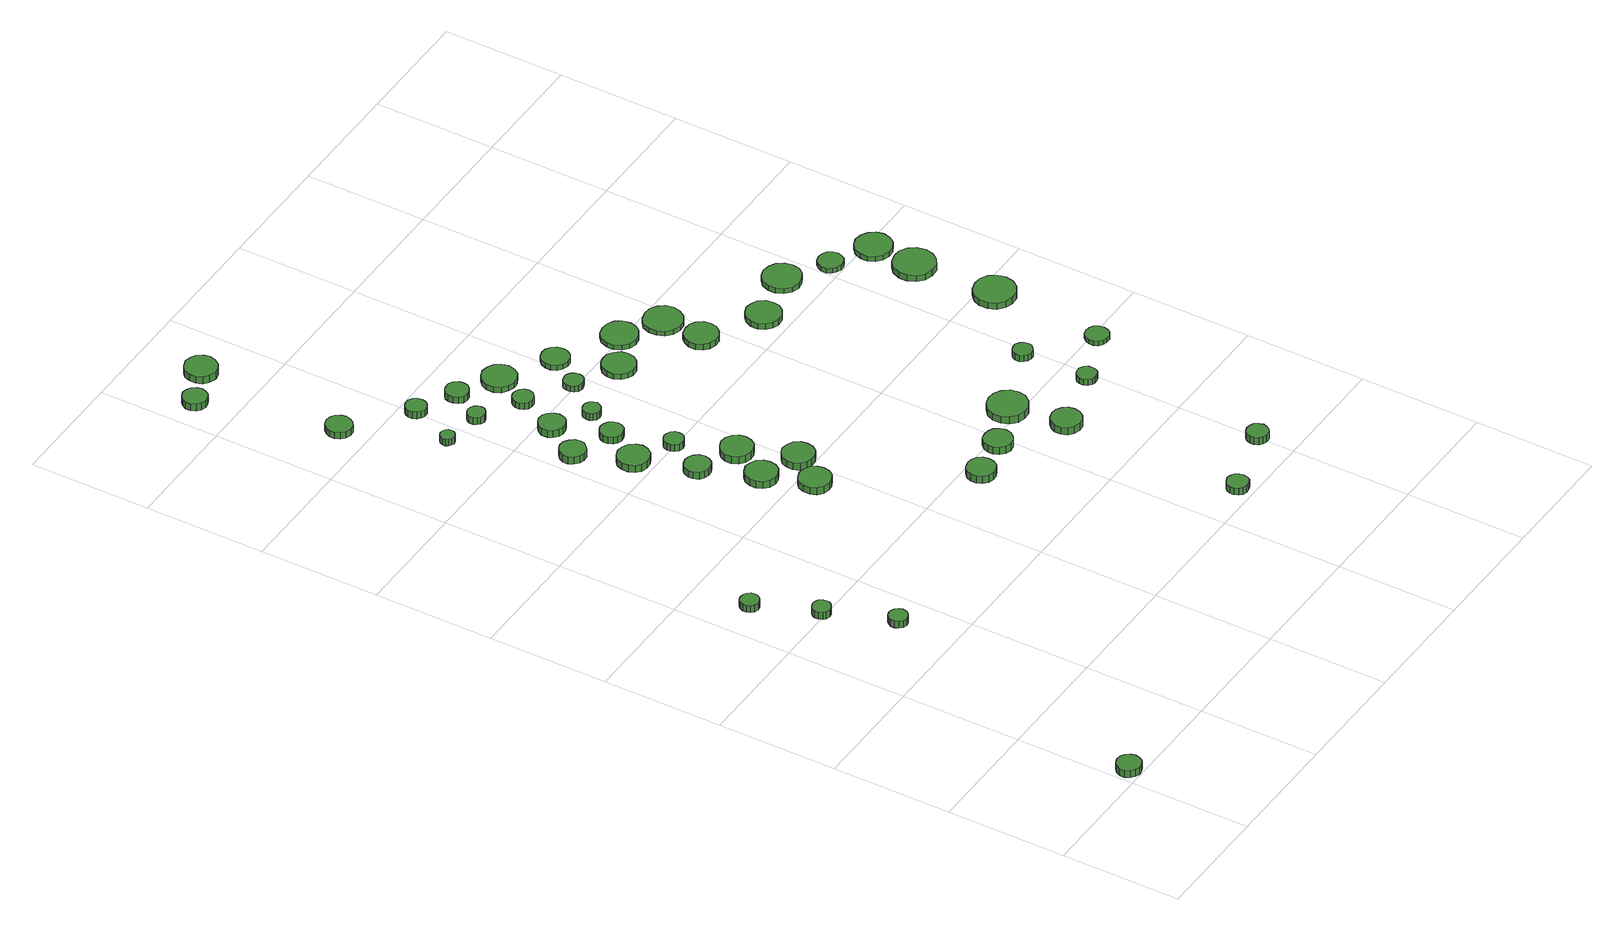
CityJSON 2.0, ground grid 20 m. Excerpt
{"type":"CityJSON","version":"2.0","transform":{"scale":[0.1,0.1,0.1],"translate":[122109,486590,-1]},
"CityObjects":{
"tree1":{"type":"SolitaryVegetationObject","attributes":{"function":"something"},"geometry":[{"type":"MultiSurface","lod":"1","boundaries":[[[0,1,2,3,4,5,6,7,8,9,10,11,12,13,14]],[[15,16,17,18,19,20,21,22,23,24,25,26,27,28,29]],[[0,29,28,1]],[[1,28,27,2]],[[2,27,26,3]],[[3,26,25,4]],[[4,25,24,5]],[[5,24,23,6]],[[6,23,22,7]],[[7,22,21,8]],[[8,21,20,9]],[[9,20,19,10]],[[10,19,18,11]],[[11,18,17,12]],[[12,17,16,13]],[[13,16,15,14]],[[14,15,29,0]]]}]},
"tree2":{"type":"SolitaryVegetationObject","attributes":{"function":"something"},"geometry":[{"type":"MultiSurface","lod":"1","boundaries":[[[30,31,32,33,34,35,36,37,38,39,40,41,42,43,44]],[[45,46,47,48,49,50,51,52,53,54,55,56,57,58,59]],[[30,59,58,31]],[[31,58,57,32]],[[32,57,56,33]],[[33,56,55,34]],[[34,55,54,35]],[[35,54,53,36]],[[36,53,52,37]],[[37,52,51,38]],[[38,51,50,39]],[[39,50,49,40]],[[40,49,48,41]],[[41,48,47,42]],[[42,47,46,43]],[[43,46,45,44]],[[44,45,59,30]]]}]},
"tree3":{"type":"SolitaryVegetationObject","attributes":{"function":"something"},"geometry":[{"type":"MultiSurface","lod":"1","boundaries":[[[60,61,62,63,64,65,66,67,68,69,70,71,72,73,74]],[[75,76,77,78,79,80,81,82,83,84,85,86,87,88,89]],[[60,89,88,61]],[[61,88,87,62]],[[62,87,86,63]],[[63,86,85,64]],[[64,85,84,65]],[[65,84,83,66]],[[66,83,82,67]],[[67,82,81,68]],[[68,81,80,69]],[[69,80,79,70]],[[70,79,78,71]],[[71,78,77,72]],[[72,77,76,73]],[[73,76,75,74]],[[74,75,89,60]]]}]},
"tree4":{"type":"SolitaryVegetationObject","attributes":{"function":"something"},"geometry":[{"type":"MultiSurface","lod":"1","boundaries":[[[90,91,92,93,94,95,96,97,98,99,100,101,102,103,104]],[[105,106,107,108,109,110,111,112,113,114,115,116,117,118,119]],[[90,119,118,91]],[[91,118,117,92]],[[92,117,116,93]],[[93,116,115,94]],[[94,115,114,95]],[[95,114,113,96]],[[96,113,112,97]],[[97,112,111,98]],[[98,111,110,99]],[[99,110,109,100]],[[100,109,108,101]],[[101,108,107,102]],[[102,107,106,103]],[[103,106,105,104]],[[104,105,119,90]]]}]},
"tree5":{"type":"SolitaryVegetationObject","attributes":{"function":"something"},"geometry":[{"type":"MultiSurface","lod":"1","boundaries":[[[120,121,122,123,124,125,126,127,128,129,130,131,132,133,134]],[[135,136,137,138,139,140,141,142,143,144,145,146,147,148,149]],[[120,149,148,121]],[[121,148,147,122]],[[122,147,146,123]],[[123,146,145,124]],[[124,145,144,125]],[[125,144,143,126]],[[126,143,142,127]],[[127,142,141,128]],[[128,141,140,129]],[[129,140,139,130]],[[130,139,138,131]],[[131,138,137,132]],[[132,137,136,133]],[[133,136,135,134]],[[134,135,149,120]]]}]},
"tree6":{"type":"SolitaryVegetationObject","attributes":{"function":"something"},"geometry":[{"type":"MultiSurface","lod":"1","boundaries":[[[150,151,152,153,154,155,156,157,158,159,160,161,162,163,164]],[[165,166,167,168,169,170,171,172,173,174,175,176,177,178,179]],[[150,179,178,151]],[[151,178,177,152]],[[152,177,176,153]],[[153,176,175,154]],[[154,175,174,155]],[[155,174,173,156]],[[156,173,172,157]],[[157,172,171,158]],[[158,171,170,159]],[[159,170,169,160]],[[160,169,168,161]],[[161,168,167,162]],[[162,167,166,163]],[[163,166,165,164]],[[164,165,179,150]]]}]},
"tree7":{"type":"SolitaryVegetationObject","attributes":{"function":"something"},"geometry":[{"type":"MultiSurface","lod":"1","boundaries":[[[180,181,182,183,184,185,186,187,188,189,190,191,192,193,194]],[[195,196,197,198,199,200,201,202,203,204,205,206,207,208,209]],[[180,209,208,181]],[[181,208,207,182]],[[182,207,206,183]],[[183,206,205,184]],[[184,205,204,185]],[[185,204,203,186]],[[186,203,202,187]],[[187,202,201,188]],[[188,201,200,189]],[[189,200,199,190]],[[190,199,198,191]],[[191,198,197,192]],[[192,197,196,193]],[[193,196,195,194]],[[194,195,209,180]]]}]},
"tree8":{"type":"SolitaryVegetationObject","attributes":{"function":"something"},"geometry":[{"type":"MultiSurface","lod":"1","boundaries":[[[210,211,212,213,214,215,216,217,218,219,220,221,222,223,224]],[[225,226,227,228,229,230,231,232,233,234,235,236,237,238,239]],[[210,239,238,211]],[[211,238,237,212]],[[212,237,236,213]],[[213,236,235,214]],[[214,235,234,215]],[[215,234,233,216]],[[216,233,232,217]],[[217,232,231,218]],[[218,231,230,219]],[[219,230,229,220]],[[220,229,228,221]],[[221,228,227,222]],[[222,227,226,223]],[[223,226,225,224]],[[224,225,239,210]]]}]},
"tree9":{"type":"SolitaryVegetationObject","attributes":{"function":"something"},"geometry":[{"type":"MultiSurface","lod":"1","boundaries":[[[240,241,242,243,244,245,246,247,248,249,250,251,252,253,254]],[[255,256,257,258,259,260,261,262,263,264,265,266,267,268,269]],[[240,269,268,241]],[[241,268,267,242]],[[242,267,266,243]],[[243,266,265,244]],[[244,265,264,245]],[[245,264,263,246]],[[246,263,262,247]],[[247,262,261,248]],[[248,261,260,249]],[[249,260,259,250]],[[250,259,258,251]],[[251,258,257,252]],[[252,257,256,253]],[[253,256,255,254]],[[254,255,269,240]]]}]},
"tree10":{"type":"SolitaryVegetationObject","attributes":{"function":"something"},"geometry":[{"type":"MultiSurface","lod":"1","boundaries":[[[270,271,272,273,274,275,276,277,278,279,280,281,282,283,284]],[[285,286,287,288,289,290,291,292,293,294,295,296,297,298,299]],[[270,299,298,271]],[[271,298,297,272]],[[272,297,296,273]],[[273,296,295,274]],[[274,295,294,275]],[[275,294,293,276]],[[276,293,292,277]],[[277,292,291,278]],[[278,291,290,279]],[[279,290,289,280]],[[280,289,288,281]],[[281,288,287,282]],[[282,287,286,283]],[[283,286,285,284]],[[284,285,299,270]]]}]},
"tree11":{"type":"SolitaryVegetationObject","attributes":{"function":"something"},"geometry":[{"type":"MultiSurface","lod":"1","boundaries":[[[300,301,302,303,304,305,306,307,308,309,310,311,312,313,314]],[[315,316,317,318,319,320,321,322,323,324,325,326,327,328,329]],[[300,329,328,301]],[[301,328,327,302]],[[302,327,326,303]],[[303,326,325,304]],[[304,325,324,305]],[[305,324,323,306]],[[306,323,322,307]],[[307,322,321,308]],[[308,321,320,309]],[[309,320,319,310]],[[310,319,318,311]],[[311,318,317,312]],[[312,317,316,313]],[[313,316,315,314]],[[314,315,329,300]]]}]},
"tree12":{"type":"SolitaryVegetationObject","attributes":{"function":"something"},"geometry":[{"type":"MultiSurface","lod":"1","boundaries":[[[330,331,332,333,334,335,336,337,338,339,340,341,342,343,344]],[[345,346,347,348,349,350,351,352,353,354,355,356,357,358,359]],[[330,359,358,331]],[[331,358,357,332]],[[332,357,356,333]],[[333,356,355,334]],[[334,355,354,335]],[[335,354,353,336]],[[336,353,352,337]],[[337,352,351,338]],[[338,351,350,339]],[[339,350,349,340]],[[340,349,348,341]],[[341,348,347,342]],[[342,347,346,343]],[[343,346,345,344]],[[344,345,359,330]]]}]},
"tree13":{"type":"SolitaryVegetationObject","attributes":{"function":"something"},"geometry":[{"type":"MultiSurface","lod":"1","boundaries":[[[360,361,362,363,364,365,366,367,368,369,370,371,372,373,374]],[[375,376,377,378,379,380,381,382,383,384,385,386,387,388,389]],[[360,389,388,361]],[[361,388,387,362]],[[362,387,386,363]],[[363,386,385,364]],[[364,385,384,365]],[[365,384,383,366]],[[366,383,382,367]],[[367,382,381,368]],[[368,381,380,369]],[[369,380,379,370]],[[370,379,378,371]],[[371,378,377,372]],[[372,377,376,373]],[[373,376,375,374]],[[374,375,389,360]]]}]},
"tree14":{"type":"SolitaryVegetationObject","attributes":{"function":"something"},"geometry":[{"type":"MultiSurface","lod":"1","boundaries":[[[390,391,392,393,394,395,396,397,398,399,400,401,402,403,404]],[[405,406,407,408,409,410,411,412,413,414,415,416,417,418,419]],[[390,419,418,391]],[[391,418,417,392]],[[392,417,416,393]],[[393,416,415,394]],[[394,415,414,395]],[[395,414,413,396]],[[396,413,412,397]],[[397,412,411,398]],[[398,411,410,399]],[[399,410,409,400]],[[400,409,408,401]],[[401,408,407,402]],[[402,407,406,403]],[[403,406,405,404]],[[404,405,419,390]]]}]},
"tree15":{"type":"SolitaryVegetationObject","attributes":{"function":"something"},"geometry":[{"type":"MultiSurface","lod":"1","boundaries":[[[420,421,422,423,424,425,426,427,428,429,430,431,432,433,434]],[[435,436,437,438,439,440,441,442,443,444,445,446,447,448,449]],[[420,449,448,421]],[[421,448,447,422]],[[422,447,446,423]],[[423,446,445,424]],[[424,445,444,425]],[[425,444,443,426]],[[426,443,442,427]],[[427,442,441,428]],[[428,441,440,429]],[[429,440,439,430]],[[430,439,438,431]],[[431,438,437,432]],[[432,437,436,433]],[[433,436,435,434]],[[434,435,449,420]]]}]},
"tree16":{"type":"SolitaryVegetationObject","attributes":{"function":"something"},"geometry":[{"type":"MultiSurface","lod":"1","boundaries":[[[450,451,452,453,454,455,456,457,458,459,460,461,462,463,464]],[[465,466,467,468,469,470,471,472,473,474,475,476,477,478,479]],[[450,479,478,451]],[[451,478,477,452]],[[452,477,476,453]],[[453,476,475,454]],[[454,475,474,455]],[[455,474,473,456]],[[456,473,472,457]],[[457,472,471,458]],[[458,471,470,459]],[[459,470,469,460]],[[460,469,468,461]],[[461,468,467,462]],[[462,467,466,463]],[[463,466,465,464]],[[464,465,479,450]]]}]},
"tree17":{"type":"SolitaryVegetationObject","attributes":{"function":"something"},"geometry":[{"type":"MultiSurface","lod":"1","boundaries":[[[480,481,482,483,484,485,486,487,488,489,490,491,492,493,494]],[[495,496,497,498,499,500,501,502,503,504,505,506,507,508,509]],[[480,509,508,481]],[[481,508,507,482]],[[482,507,506,483]],[[483,506,505,484]],[[484,505,504,485]],[[485,504,503,486]],[[486,503,502,487]],[[487,502,501,488]],[[488,501,500,489]],[[489,500,499,490]],[[490,499,498,491]],[[491,498,497,492]],[[492,497,496,493]],[[493,496,495,494]],[[494,495,509,480]]]}]},
"tree18":{"type":"SolitaryVegetationObject","attributes":{"function":"something"},"geometry":[{"type":"MultiSurface","lod":"1","boundaries":[[[510,511,512,513,514,515,516,517,518,519,520,521,522,523,524]],[[525,526,527,528,529,530,531,532,533,534,535,536,537,538,539]],[[510,539,538,511]],[[511,538,537,512]],[[512,537,536,513]],[[513,536,535,514]],[[514,535,534,515]],[[515,534,533,516]],[[516,533,532,517]],[[517,532,531,518]],[[518,531,530,519]],[[519,530,529,520]],[[520,529,528,521]],[[521,528,527,522]],[[522,527,526,523]],[[523,526,525,524]],[[524,525,539,510]]]}]},
"tree19":{"type":"SolitaryVegetationObject","attributes":{"function":"something"},"geometry":[{"type":"MultiSurface","lod":"1","boundaries":[[[540,541,542,543,544,545,546,547,548,549,550,551,552,553,554]],[[555,556,557,558,559,560,561,562,563,564,565,566,567,568,569]],[[540,569,568,541]],[[541,568,567,542]],[[542,567,566,543]],[[543,566,565,544]],[[544,565,564,545]],[[545,564,563,546]],[[546,563,562,547]],[[547,562,561,548]],[[548,561,560,549]],[[549,560,559,550]],[[550,559,558,551]],[[551,558,557,552]],[[552,557,556,553]],[[553,556,555,554]],[[554,555,569,540]]]}]},
"tree20":{"type":"SolitaryVegetationObject","attributes":{"function":"something"},"geometry":[{"type":"MultiSurface","lod":"1","boundaries":[[[570,571,572,573,574,575,576,577,578,579,580,581,582,583,584]],[[585,586,587,588,589,590,591,592,593,594,595,596,597,598,599]],[[570,599,598,571]],[[571,598,597,572]],[[572,597,596,573]],[[573,596,595,574]],[[574,595,594,575]],[[575,594,593,576]],[[576,593,592,577]],[[577,592,591,578]],[[578,591,590,579]],[[579,590,589,580]],[[580,589,588,581]],[[581,588,587,582]],[[582,587,586,583]],[[583,586,585,584]],[[584,585,599,570]]]}]},
"tree21":{"type":"SolitaryVegetationObject","attributes":{"function":"something"},"geometry":[{"type":"MultiSurface","lod":"1","boundaries":[[[600,601,602,603,604,605,606,607,608,609,610,611,612,613,614]],[[615,616,617,618,619,620,621,622,623,624,625,626,627,628,629]],[[600,629,628,601]],[[601,628,627,602]],[[602,627,626,603]],[[603,626,625,604]],[[604,625,624,605]],[[605,624,623,606]],[[606,623,622,607]],[[607,622,621,608]],[[608,621,620,609]],[[609,620,619,610]],[[610,619,618,611]],[[611,618,617,612]],[[612,617,616,613]],[[613,616,615,614]],[[614,615,629,600]]]}]},
"tree22":{"type":"SolitaryVegetationObject","attributes":{"function":"something"},"geometry":[{"type":"MultiSurface","lod":"1","boundaries":[[[630,631,632,633,634,635,636,637,638,639,640,641,642,643,644]],[[645,646,647,648,649,650,651,652,653,654,655,656,657,658,659]],[[630,659,658,631]],[[631,658,657,632]],[[632,657,656,633]],[[633,656,655,634]],[[634,655,654,635]],[[635,654,653,636]],[[636,653,652,637]],[[637,652,651,638]],[[638,651,650,639]],[[639,650,649,640]],[[640,649,648,641]],[[641,648,647,642]],[[642,647,646,643]],[[643,646,645,644]],[[644,645,659,630]]]}]},
"tree23":{"type":"SolitaryVegetationObject","attributes":{"function":"something"},"geometry":[{"type":"MultiSurface","lod":"1","boundaries":[[[660,661,662,663,664,665,666,667,668,669,670,671,672,673,674]],[[675,676,677,678,679,680,681,682,683,684,685,686,687,688,689]],[[660,689,688,661]],[[661,688,687,662]],[[662,687,686,663]],[[663,686,685,664]],[[664,685,684,665]],[[665,684,683,666]],[[666,683,682,667]],[[667,682,681,668]],[[668,681,680,669]],[[669,680,679,670]],[[670,679,678,671]],[[671,678,677,672]],[[672,677,676,673]],[[673,676,675,674]],[[674,675,689,660]]]}]},
"tree24":{"type":"SolitaryVegetationObject","attributes":{"function":"something"},"geometry":[{"type":"MultiSurface","lod":"1","boundaries":[[[690,691,692,693,694,695,696,697,698,699,700,701,702,703,704]],[[705,706,707,708,709,710,711,712,713,714,715,716,717,718,719]],[[690,719,718,691]],[[691,718,717,692]],[[692,717,716,693]],[[693,716,715,694]],[[694,715,714,695]],[[695,714,713,696]],[[696,713,712,697]],[[697,712,711,698]],[[698,711,710,699]],[[699,710,709,700]],[[700,709,708,701]],[[701,708,707,702]],[[702,707,706,703]],[[703,706,705,704]],[[704,705,719,690]]]}]},
"tree25":{"type":"SolitaryVegetationObject","attributes":{"function":"something"},"geometry":[{"type":"MultiSurface","lod":"1","boundaries":[[[720,721,722,723,724,725,726,727,728,729,730,731,732,733,734]],[[735,736,737,738,739,740,741,742,743,744,745,746,747,748,749]],[[720,749,748,721]],[[721,748,747,722]],[[722,747,746,723]],[[723,746,745,724]],[[724,745,744,725]],[[725,744,743,726]],[[726,743,742,727]],[[727,742,741,728]],[[728,741,740,729]],[[729,740,739,730]],[[730,739,738,731]],[[731,738,737,732]],[[732,737,736,733]],[[733,736,735,734]],[[734,735,749,720]]]}]},
"tree26":{"type":"SolitaryVegetationObject","attributes":{"function":"something"},"geometry":[{"type":"MultiSurface","lod":"1","boundaries":[[[750,751,752,753,754,755,756,757,758,759,760,761,762,763,764]],[[765,766,767,768,769,770,771,772,773,774,775,776,777,778,779]],[[750,779,778,751]],[[751,778,777,752]],[[752,777,776,753]],[[753,776,775,754]],[[754,775,774,755]],[[755,774,773,756]],[[756,773,772,757]],[[757,772,771,758]],[[758,771,770,759]],[[759,770,769,760]],[[760,769,768,761]],[[761,768,767,762]],[[762,767,766,763]],[[763,766,765,764]],[[764,765,779,750]]]}]},
"tree27":{"type":"SolitaryVegetationObject","attributes":{"function":"something"},"geometry":[{"type":"MultiSurface","lod":"1","boundaries":[[[780,781,782,783,784,785,786,787,788,789,790,791,792,793,794]],[[795,796,797,798,799,800,801,802,803,804,805,806,807,808,809]],[[780,809,808,781]],[[781,808,807,782]],[[782,807,806,783]],[[783,806,805,784]],[[784,805,804,785]],[[785,804,803,786]],[[786,803,802,787]],[[787,802,801,788]],[[788,801,800,789]],[[789,800,799,790]],[[790,799,798,791]],[[791,798,797,792]],[[792,797,796,793]],[[793,796,795,794]],[[794,795,809,780]]]}]},
"tree28":{"type":"SolitaryVegetationObject","attributes":{"function":"something"},"geometry":[{"type":"MultiSurface","lod":"1","boundaries":[[[810,811,812,813,814,815,816,817,818,819,820,821,822,823,824]],[[825,826,827,828,829,830,831,832,833,834,835,836,837,838,839]],[[810,839,838,811]],[[811,838,837,812]],[[812,837,836,813]],[[813,836,835,814]],[[814,835,834,815]],[[815,834,833,816]],[[816,833,832,817]],[[817,832,831,818]],[[818,831,830,819]],[[819,830,829,820]],[[820,829,828,821]],[[821,828,827,822]],[[822,827,826,823]],[[823,826,825,824]],[[824,825,839,810]]]}]},
"tree29":{"type":"SolitaryVegetationObject","attributes":{"function":"something"},"geometry":[{"type":"MultiSurface","lod":"1","boundaries":[[[840,841,842,843,844,845,846,847,848,849,850,851,852,853,854]],[[855,856,857,858,859,860,861,862,863,864,865,866,867,868,869]],[[840,869,868,841]],[[841,868,867,842]],[[842,867,866,843]],[[843,866,865,844]],[[844,865,864,845]],[[845,864,863,846]],[[846,863,862,847]],[[847,862,861,848]],[[848,861,860,849]],[[849,860,859,850]],[[850,859,858,851]],[[851,858,857,852]],[[852,857,856,853]],[[853,856,855,854]],[[854,855,869,840]]]}]},
"tree30":{"type":"SolitaryVegetationObject","attributes":{"function":"something"},"geometry":[{"type":"MultiSurface","lod":"1","boundaries":[[[870,871,872,873,874,875,876,877,878,879,880,881,882,883,884]],[[885,886,887,888,889,890,891,892,893,894,895,896,897,898,899]],[[870,899,898,871]],[[871,898,897,872]],[[872,897,896,873]],[[873,896,895,874]],[[874,895,894,875]],[[875,894,893,876]],[[876,893,892,877]],[[877,892,891,878]],[[878,891,890,879]],[[879,890,889,880]],[[880,889,888,881]],[[881,888,887,882]],[[882,887,886,883]],[[883,886,885,884]],[[884,885,899,870]]]}]},
"tree31":{"type":"SolitaryVegetationObject","attributes":{"function":"something"},"geometry":[{"type":"MultiSurface","lod":"1","boundaries":[[[900,901,902,903,904,905,906,907,908,909,910,911,912,913,914]],[[915,916,917,918,919,920,921,922,923,924,925,926,927,928,929]],[[900,929,928,901]],[[901,928,927,902]],[[902,927,926,903]],[[903,926,925,904]],[[904,925,924,905]],[[905,924,923,906]],[[906,923,922,907]],[[907,922,921,908]],[[908,921,920,909]],[[909,920,919,910]],[[910,919,918,911]],[[911,918,917,912]],[[912,917,916,913]],[[913,916,915,914]],[[914,915,929,900]]]}]},
"tree32":{"type":"SolitaryVegetationObject","attributes":{"function":"something"},"geometry":[{"type":"MultiSurface","lod":"1","boundaries":[[[930,931,932,933,934,935,936,937,938,939,940,941,942,943,944]],[[945,946,947,948,949,950,951,952,953,954,955,956,957,958,959]],[[930,959,958,931]],[[931,958,957,932]],[[932,957,956,933]],[[933,956,955,934]],[[934,955,954,935]],[[935,954,953,936]],[[936,953,952,937]],[[937,952,951,938]],[[938,951,950,939]],[[939,950,949,940]],[[940,949,948,941]],[[941,948,947,942]],[[942,947,946,943]],[[943,946,945,944]],[[944,945,959,930]]]}]},
"tree33":{"type":"SolitaryVegetationObject","attributes":{"function":"something"},"geometry":[{"type":"MultiSurface","lod":"1","boundaries":[[[960,961,962,963,964,965,966,967,968,969,970,971,972,973,974]],[[975,976,977,978,979,980,981,982,983,984,985,986,987,988,989]],[[960,989,988,961]],[[961,988,987,962]],[[962,987,986,963]],[[963,986,985,964]],[[964,985,984,965]],[[965,984,983,966]],[[966,983,982,967]],[[967,982,981,968]],[[968,981,980,969]],[[969,980,979,970]],[[970,979,978,971]],[[971,978,977,972]],[[972,977,976,973]],[[973,976,975,974]],[[974,975,989,960]]]}]},
"tree34":{"type":"SolitaryVegetationObject","attributes":{"function":"something"},"geometry":[{"type":"MultiSurface","lod":"1","boundaries":[[[990,991,992,993,994,995,996,997,998,999,1000,1001,1002,1003,1004]],[[1005,1006,1007,1008,1009,1010,1011,1012,1013,1014,1015,1016,1017,1018,1019]],[[990,1019,1018,991]],[[991,1018,1017,992]],[[992,1017,1016,993]],[[993,1016,1015,994]],[[994,1015,1014,995]],[[995,1014,1013,996]],[[996,1013,1012,997]],[[997,1012,1011,998]],[[998,1011,1010,999]],[[999,1010,1009,1000]],[[1000,1009,1008,1001]],[[1001,1008,1007,1002]],[[1002,1007,1006,1003]],[[1003,1006,1005,1004]],[[1004,1005,1019,990]]]}]},
"tree35":{"type":"SolitaryVegetationObject","attributes":{"function":"something"},"geometry":[{"type":"MultiSurface","lod":"1","boundaries":[[[1020,1021,1022,1023,1024,1025,1026,1027,1028,1029,1030,1031,1032,1033,1034]],[[1035,1036,1037,1038,1039,1040,1041,1042,1043,1044,1045,1046,1047,1048,1049]],[[1020,1049,1048,1021]],[[1021,1048,1047,1022]],[[1022,1047,1046,1023]],[[1023,1046,1045,1024]],[[1024,1045,1044,1025]],[[1025,1044,1043,1026]],[[1026,1043,1042,1027]],[[1027,1042,1041,1028]],[[1028,1041,1040,1029]],[[1029,1040,1039,1030]],[[1030,1039,1038,1031]],[[1031,1038,1037,1032]],[[1032,1037,1036,1033]],[[1033,1036,1035,1034]],[[1034,1035,1049,1020]]]}]},
"tree36":{"type":"SolitaryVegetationObject","attributes":{"function":"something"},"geometry":[{"type":"MultiSurface","lod":"1","boundaries":[[[1050,1051,1052,1053,1054,1055,1056,1057,1058,1059,1060,1061,1062,1063,1064]],[[1065,1066,1067,1068,1069,1070,1071,1072,1073,1074,1075,1076,1077,1078,1079]],[[1050,1079,1078,1051]],[[1051,1078,1077,1052]],[[1052,1077,1076,1053]],[[1053,1076,1075,1054]],[[1054,1075,1074,1055]],[[1055,1074,1073,1056]],[[1056,1073,1072,1057]],[[1057,1072,1071,1058]],[[1058,1071,1070,1059]],[[1059,1070,1069,1060]],[[1060,1069,1068,1061]],[[1061,1068,1067,1062]],[[1062,1067,1066,1063]],[[1063,1066,1065,1064]],[[1064,1065,1079,1050]]]}]},
"tree37":{"type":"SolitaryVegetationObject","attributes":{"function":"something"},"geometry":[{"type":"MultiSurface","lod":"1","boundaries":[[[1080,1081,1082,1083,1084,1085,1086,1087,1088,1089,1090,1091,1092,1093,1094]],[[1095,1096,1097,1098,1099,1100,1101,1102,1103,1104,1105,1106,1107,1108,1109]],[[1080,1109,1108,1081]],[[1081,1108,1107,1082]],[[1082,1107,1106,1083]],[[1083,1106,1105,1084]],[[1084,1105,1104,1085]],[[1085,1104,1103,1086]],[[1086,1103,1102,1087]],[[1087,1102,1101,1088]],[[1088,1101,1100,1089]],[[1089,1100,1099,1090]],[[1090,1099,1098,1091]],[[1091,1098,1097,1092]],[[1092,1097,1096,1093]],[[1093,1096,1095,1094]],[[1094,1095,1109,1080]]]}]},
"tree38":{"type":"SolitaryVegetationObject","attributes":{"function":"something"},"geometry":[{"type":"MultiSurface","lod":"1","boundaries":[[[1110,1111,1112,1113,1114,1115,1116,1117,1118,1119,1120,1121,1122,1123,1124]],[[1125,1126,1127,1128,1129,1130,1131,1132,1133,1134,1135,1136,1137,1138,1139]],[[1110,1139,1138,1111]],[[1111,1138,1137,1112]],[[1112,1137,1136,1113]],[[1113,1136,1135,1114]],[[1114,1135,1134,1115]],[[1115,1134,1133,1116]],[[1116,1133,1132,1117]],[[1117,1132,1131,1118]],[[1118,1131,1130,1119]],[[1119,1130,1129,1120]],[[1120,1129,1128,1121]],[[1121,1128,1127,1122]],[[1122,1127,1126,1123]],[[1123,1126,1125,1124]],[[1124,1125,1139,1110]]]}]},
"tree39":{"type":"SolitaryVegetationObject","attributes":{"function":"something"},"geometry":[{"type":"MultiSurface","lod":"1","boundaries":[[[1140,1141,1142,1143,1144,1145,1146,1147,1148,1149,1150,1151,1152,1153,1154]],[[1155,1156,1157,1158,1159,1160,1161,1162,1163,1164,1165,1166,1167,1168,1169]],[[1140,1169,1168,1141]],[[1141,1168,1167,1142]],[[1142,1167,1166,1143]],[[1143,1166,1165,1144]],[[1144,1165,1164,1145]],[[1145,1164,1163,1146]],[[1146,1163,1162,1147]],[[1147,1162,1161,1148]],[[1148,1161,1160,1149]],[[1149,1160,1159,1150]],[[1150,1159,1158,1151]],[[1151,1158,1157,1152]],[[1152,1157,1156,1153]],[[1153,1156,1155,1154]],[[1154,1155,1169,1140]]]}]},
"tree40":{"type":"SolitaryVegetationObject","attributes":{"function":"something"},"geometry":[{"type":"MultiSurface","lod":"1","boundaries":[[[1170,1171,1172,1173,1174,1175,1176,1177,1178,1179,1180,1181,1182,1183,1184]],[[1185,1186,1187,1188,1189,1190,1191,1192,1193,1194,1195,1196,1197,1198,1199]],[[1170,1199,1198,1171]],[[1171,1198,1197,1172]],[[1172,1197,1196,1173]],[[1173,1196,1195,1174]],[[1174,1195,1194,1175]],[[1175,1194,1193,1176]],[[1176,1193,1192,1177]],[[1177,1192,1191,1178]],[[1178,1191,1190,1179]],[[1179,1190,1189,1180]],[[1180,1189,1188,1181]],[[1181,1188,1187,1182]],[[1182,1187,1186,1183]],[[1183,1186,1185,1184]],[[1184,1185,1199,1170]]]}]},
"tree41":{"type":"SolitaryVegetationObject","attributes":{"function":"something"},"geometry":[{"type":"MultiSurface","lod":"1","boundaries":[[[1200,1201,1202,1203,1204,1205,1206,1207,1208,1209,1210,1211,1212,1213,1214]],[[1215,1216,1217,1218,1219,1220,1221,1222,1223,1224,1225,1226,1227,1228,1229]],[[1200,1229,1228,1201]],[[1201,1228,1227,1202]],[[1202,1227,1226,1203]],[[1203,1226,1225,1204]],[[1204,1225,1224,1205]],[[1205,1224,1223,1206]],[[1206,1223,1222,1207]],[[1207,1222,1221,1208]],[[1208,1221,1220,1209]],[[1209,1220,1219,1210]],[[1210,1219,1218,1211]],[[1211,1218,1217,1212]],[[1212,1217,1216,1213]],[[1213,1216,1215,1214]],[[1214,1215,1229,1200]]]}]},
"tree42":{"type":"SolitaryVegetationObject","attributes":{"function":"something"},"geometry":[{"type":"MultiSurface","lod":"1","boundaries":[[[1230,1231,1232,1233,1234,1235,1236,1237,1238,1239,1240,1241,1242,1243,1244]],[[1245,1246,1247,1248,1249,1250,1251,1252,1253,1254,1255,1256,1257,1258,1259]],[[1230,1259,1258,1231]],[[1231,1258,1257,1232]],[[1232,1257,1256,1233]],[[1233,1256,1255,1234]],[[1234,1255,1254,1235]],[[1235,1254,1253,1236]],[[1236,1253,1252,1237]],[[1237,1252,1251,1238]],[[1238,1251,1250,1239]],[[1239,1250,1249,1240]],[[1240,1249,1248,1241]],[[1241,1248,1247,1242]],[[1242,1247,1246,1243]],[[1243,1246,1245,1244]],[[1244,1245,1259,1230]]]}]},
"tree43":{"type":"SolitaryVegetationObject","attributes":{"function":"something"},"geometry":[{"type":"MultiSurface","lod":"1","boundaries":[[[1260,1261,1262,1263,1264,1265,1266,1267,1268,1269,1270,1271,1272,1273,1274]],[[1275,1276,1277,1278,1279,1280,1281,1282,1283,1284,1285,1286,1287,1288,1289]],[[1260,1289,1288,1261]],[[1261,1288,1287,1262]],[[1262,1287,1286,1263]],[[1263,1286,1285,1264]],[[1264,1285,1284,1265]],[[1265,1284,1283,1266]],[[1266,1283,1282,1267]],[[1267,1282,1281,1268]],[[1268,1281,1280,1269]],[[1269,1280,1279,1270]],[[1270,1279,1278,1271]],[[1271,1278,1277,1272]],[[1272,1277,1276,1273]],[[1273,1276,1275,1274]],[[1274,1275,1289,1260]]]}]},
"tree44":{"type":"SolitaryVegetationObject","attributes":{"function":"something"},"geometry":[{"type":"MultiSurface","lod":"1","boundaries":[[[1290,1291,1292,1293,1294,1295,1296,1297,1298,1299,1300,1301,1302,1303,1304]],[[1305,1306,1307,1308,1309,1310,1311,1312,1313,1314,1315,1316,1317,1318,1319]],[[1290,1319,1318,1291]],[[1291,1318,1317,1292]],[[1292,1317,1316,1293]],[[1293,1316,1315,1294]],[[1294,1315,1314,1295]],[[1295,1314,1313,1296]],[[1296,1313,1312,1297]],[[1297,1312,1311,1298]],[[1298,1311,1310,1299]],[[1299,1310,1309,1300]],[[1300,1309,1308,1301]],[[1301,1308,1307,1302]],[[1302,1307,1306,1303]],[[1303,1306,1305,1304]],[[1304,1305,1319,1290]]]}]},
"tree45":{"type":"SolitaryVegetationObject","attributes":{"function":"something"},"geometry":[{"type":"MultiSurface","lod":"1","boundaries":[[[1320,1321,1322,1323,1324,1325,1326,1327,1328,1329,1330,1331,1332,1333,1334]],[[1335,1336,1337,1338,1339,1340,1341,1342,1343,1344,1345,1346,1347,1348,1349]],[[1320,1349,1348,1321]],[[1321,1348,1347,1322]],[[1322,1347,1346,1323]],[[1323,1346,1345,1324]],[[1324,1345,1344,1325]],[[1325,1344,1343,1326]],[[1326,1343,1342,1327]],[[1327,1342,1341,1328]],[[1328,1341,1340,1329]],[[1329,1340,1339,1330]],[[1330,1339,1338,1331]],[[1331,1338,1337,1332]],[[1332,1337,1336,1333]],[[1333,1336,1335,1334]],[[1334,1335,1349,1320]]]}]}
},
"vertices":[
[47,22,18],[45,30,18],[40,37,18],[33,41,18],[25,42,18],[17,39,18],[11,34,18],[7,26,18],[7,18,18],[11,10,18],[17,5,18],[25,2,18],[33,3,18],[40,7,18],[45,14,18],[45,14,5],[40,7,5],[33,3,5],[25,2,5],[17,5,5],[11,10,5],[7,18,5],[7,26,5],[11,34,5],[17,39,5],[25,42,5],[33,41,5],[40,37,5],[45,30,5],[47,22,5],
[73,703,26],[72,709,26],[68,714,26],[63,717,26],[56,718,26],[50,716,26],[45,712,26],[43,706,26],[43,700,26],[45,694,26],[50,689,26],[56,687,26],[63,688,26],[68,691,26],[72,697,26],[72,697,13],[68,691,13],[63,688,13],[56,687,13],[50,689,13],[45,694,13],[43,700,13],[43,706,13],[45,712,13],[50,716,13],[56,718,13],[63,717,13],[68,714,13],[72,709,13],[73,703,13],
[111,600,29],[110,606,29],[106,612,29],[101,615,29],[94,615,29],[88,613,29],[84,609,29],[81,603,29],[81,597,29],[84,591,29],[88,587,29],[94,585,29],[101,586,29],[106,589,29],[110,594,29],[110,594,16],[106,589,16],[101,586,16],[94,585,16],[88,587,16],[84,591,16],[81,597,16],[81,603,16],[84,609,16],[88,613,16],[94,615,16],[101,615,16],[106,612,16],[110,606,16],[111,600,16],
[150,490,32],[148,496,32],[144,501,32],[139,504,32],[133,505,32],[126,503,32],[122,499,32],[119,493,32],[119,487,32],[122,481,32],[126,476,32],[133,474,32],[139,475,32],[144,478,32],[148,483,32],[148,483,19],[144,478,19],[139,475,19],[133,474,19],[126,476,19],[122,481,19],[119,487,19],[119,493,19],[122,499,19],[126,503,19],[133,505,19],[139,504,19],[144,501,19],[148,496,19],[150,490,19],
[118,1444,27],[116,1452,27],[111,1459,27],[104,1464,27],[95,1465,27],[86,1462,27],[80,1456,27],[76,1448,27],[76,1439,27],[80,1431,27],[86,1425,27],[95,1422,27],[104,1423,27],[111,1428,27],[116,1435,27],[116,1435,15],[111,1428,15],[104,1423,15],[95,1422,15],[86,1425,15],[80,1431,15],[76,1439,15],[76,1448,15],[80,1456,15],[86,1462,15],[95,1465,15],[104,1464,15],[111,1459,15],[116,1452,15],[118,1444,15],
[62,1662,28],[60,1670,28],[55,1677,28],[48,1681,28],[40,1682,28],[32,1679,28],[26,1674,28],[22,1666,28],[22,1658,28],[26,1650,28],[32,1645,28],[40,1642,28],[48,1643,28],[55,1647,28],[60,1654,28],[60,1654,15],[55,1647,15],[48,1643,15],[40,1642,15],[32,1645,15],[26,1650,15],[22,1658,15],[22,1666,15],[26,1674,15],[32,1679,15],[40,1682,15],[48,1681,15],[55,1677,15],[60,1670,15],[62,1662,15],
[172,1292,26],[171,1297,26],[168,1301,26],[164,1303,26],[159,1304,26],[154,1302,26],[150,1299,26],[148,1294,26],[148,1289,26],[150,1285,26],[154,1282,26],[159,1280,26],[164,1281,26],[168,1283,26],[171,1287,26],[171,1287,14],[168,1283,14],[164,1281,14],[159,1280,14],[154,1282,14],[150,1285,14],[148,1289,14],[148,1294,14],[150,1299,14],[154,1302,14],[159,1304,14],[164,1303,14],[168,1301,14],[171,1297,14],[172,1292,14],
[250,1114,26],[248,1123,26],[242,1130,26],[235,1135,26],[226,1136,26],[218,1133,26],[211,1127,26],[207,1119,26],[207,1110,26],[211,1102,26],[218,1096,26],[226,1093,26],[235,1094,26],[242,1099,26],[248,1106,26],[248,1106,13],[242,1099,13],[235,1094,13],[226,1093,13],[218,1096,13],[211,1102,13],[207,1110,13],[207,1119,13],[211,1127,13],[218,1133,13],[226,1136,13],[235,1135,13],[242,1130,13],[248,1123,13],[250,1114,13],
[289,1029,26],[286,1039,26],[280,1048,26],[270,1053,26],[260,1055,26],[249,1051,26],[241,1044,26],[237,1034,26],[237,1023,26],[241,1013,26],[249,1006,26],[260,1003,26],[270,1004,26],[280,1009,26],[286,1018,26],[286,1018,13],[280,1009,13],[270,1004,13],[260,1003,13],[249,1006,13],[241,1013,13],[237,1023,13],[237,1034,13],[241,1044,13],[249,1051,13],[260,1055,13],[270,1053,13],[280,1048,13],[286,1039,13],[289,1029,13],
[315,936,26],[313,945,26],[308,952,26],[300,956,26],[292,957,26],[283,954,26],[277,949,26],[273,940,26],[273,932,26],[277,923,26],[283,918,26],[292,915,26],[300,916,26],[308,920,26],[313,927,26],[313,927,13],[308,920,13],[300,916,13],[292,915,13],[283,918,13],[277,923,13],[273,932,13],[273,940,13],[277,949,13],[283,954,13],[292,957,13],[300,956,13],[308,952,13],[313,945,13],[315,936,13],
[353,845,27],[351,855,27],[345,864,27],[335,869,27],[325,871,27],[314,867,27],[306,860,27],[302,850,27],[302,839,27],[306,829,27],[314,822,27],[325,818,27],[335,820,27],[345,825,27],[351,834,27],[351,834,14],[345,825,14],[335,820,14],[325,818,14],[314,822,14],[306,829,14],[302,839,14],[302,850,14],[306,860,14],[314,867,14],[325,871,14],[335,869,14],[345,864,14],[351,855,14],[353,845,14],
[381,768,28],[379,778,28],[373,787,28],[363,792,28],[353,794,28],[342,790,28],[334,783,28],[330,773,28],[330,762,28],[334,752,28],[342,745,28],[353,742,28],[363,743,28],[373,748,28],[379,757,28],[379,757,15],[373,748,15],[363,743,15],[353,742,15],[342,745,15],[334,752,15],[330,762,15],[330,773,15],[334,783,15],[342,790,15],[353,794,15],[363,792,15],[373,787,15],[379,778,15],[381,768,15],
[214,1369,24],[213,1376,24],[209,1382,24],[202,1386,24],[195,1386,24],[189,1384,24],[184,1379,24],[181,1373,24],[181,1366,24],[184,1360,24],[189,1355,24],[195,1353,24],[202,1353,24],[209,1357,24],[213,1363,24],[213,1363,11],[209,1357,11],[202,1353,11],[195,1353,11],[189,1355,11],[184,1360,11],[181,1366,11],[181,1373,11],[184,1379,11],[189,1384,11],[195,1386,11],[202,1386,11],[209,1382,11],[213,1376,11],[214,1369,11],
[244,1284,25],[243,1289,25],[239,1294,25],[234,1297,25],[228,1298,25],[222,1296,25],[218,1292,25],[215,1287,25],[215,1281,25],[218,1275,25],[222,1271,25],[228,1269,25],[234,1270,25],[239,1273,25],[243,1278,25],[243,1278,12],[239,1273,12],[234,1270,12],[228,1269,12],[222,1271,12],[218,1275,12],[215,1281,12],[215,1287,12],[218,1292,12],[222,1296,12],[228,1298,12],[234,1297,12],[239,1294,12],[243,1289,12],[244,1284,12],
[134,1691,28],[131,1701,28],[125,1710,28],[116,1715,28],[105,1717,28],[94,1713,28],[86,1706,28],[82,1696,28],[82,1685,28],[86,1675,28],[94,1668,28],[105,1664,28],[116,1666,28],[125,1671,28],[131,1680,28],[131,1680,15],[125,1671,15],[116,1666,15],[105,1664,15],[94,1668,15],[86,1675,15],[82,1685,15],[82,1696,15],[86,1706,15],[94,1713,15],[105,1717,15],[116,1715,15],[125,1710,15],[131,1701,15],[134,1691,15],
[289,1174,25],[287,1183,25],[282,1190,25],[274,1195,25],[265,1196,25],[257,1193,25],[250,1187,25],[246,1179,25],[246,1170,25],[250,1162,25],[257,1156,25],[265,1153,25],[274,1154,25],[282,1158,25],[287,1165,25],[287,1165,12],[282,1158,12],[274,1154,12],[265,1153,12],[257,1156,12],[250,1162,12],[246,1170,12],[246,1179,12],[250,1187,12],[257,1193,12],[265,1196,12],[274,1195,12],[282,1190,12],[287,1183,12],[289,1174,12],
[317,1088,25],[315,1096,25],[311,1102,25],[304,1106,25],[296,1107,25],[289,1105,25],[283,1099,25],[280,1092,25],[280,1084,25],[283,1077,25],[289,1072,25],[296,1070,25],[304,1071,25],[311,1074,25],[315,1081,25],[315,1081,12],[311,1074,12],[304,1071,12],[296,1070,12],[289,1072,12],[283,1077,12],[280,1084,12],[280,1092,12],[283,1099,12],[289,1105,12],[296,1107,12],[304,1106,12],[311,1102,12],[315,1096,12],[317,1088,12],
[344,998,25],[343,1005,25],[339,1010,25],[333,1013,25],[327,1014,25],[320,1012,25],[315,1008,25],[313,1001,25],[313,995,25],[315,989,25],[320,984,25],[327,982,25],[333,983,25],[339,986,25],[343,992,25],[343,992,12],[339,986,12],[333,983,12],[327,982,12],[320,984,12],[315,989,12],[313,995,12],[313,1001,12],[315,1008,12],[320,1012,12],[327,1014,12],[333,1013,12],[339,1010,12],[343,1005,12],[344,998,12],
[387,908,25],[385,918,25],[379,927,25],[369,933,25],[358,934,25],[348,930,25],[340,923,25],[335,913,25],[335,902,25],[340,892,25],[348,885,25],[358,882,25],[369,883,25],[379,888,25],[385,897,25],[385,897,12],[379,888,12],[369,883,12],[358,882,12],[348,885,12],[340,892,12],[335,902,12],[335,913,12],[340,923,12],[348,930,12],[358,934,12],[369,933,12],[379,927,12],[385,918,12],[387,908,12],
[419,820,27],[417,830,27],[411,839,27],[401,844,27],[390,846,27],[380,842,27],[372,835,27],[368,825,27],[368,814,27],[372,804,27],[380,797,27],[390,794,27],[401,795,27],[411,800,27],[417,809,27],[417,809,14],[411,800,14],[401,795,14],[390,794,14],[380,797,14],[372,804,14],[368,814,14],[368,825,14],[372,835,14],[380,842,14],[390,846,14],[401,844,14],[411,839,14],[417,830,14],[419,820,14],
[281,1337,23],[280,1344,23],[275,1351,23],[268,1355,23],[260,1355,23],[253,1353,23],[247,1348,23],[244,1341,23],[244,1333,23],[247,1326,23],[253,1320,23],[260,1318,23],[268,1319,23],[275,1323,23],[280,1329,23],[280,1329,11],[275,1323,11],[268,1319,11],[260,1318,11],[253,1320,11],[247,1326,11],[244,1333,11],[244,1341,11],[247,1348,11],[253,1353,11],[260,1355,11],[268,1355,11],[275,1351,11],[280,1344,11],[281,1337,11],
[342,1140,25],[340,1146,25],[337,1151,25],[332,1154,25],[326,1155,25],[320,1153,25],[315,1149,25],[313,1143,25],[313,1137,25],[315,1132,25],[320,1128,25],[326,1126,25],[332,1127,25],[337,1130,25],[340,1135,25],[340,1135,12],[337,1130,12],[332,1127,12],[326,1126,12],[320,1128,12],[315,1132,12],[313,1137,12],[313,1143,12],[315,1149,12],[320,1153,12],[326,1155,12],[332,1154,12],[337,1151,12],[340,1146,12],[342,1140,12],
[524,565,31],[522,575,31],[517,582,31],[508,587,31],[499,588,31],[489,585,31],[482,579,31],[478,570,31],[478,560,31],[482,552,31],[489,545,31],[499,542,31],[508,543,31],[517,548,31],[522,556,31],[522,556,18],[517,548,18],[508,543,18],[499,542,18],[489,545,18],[482,552,18],[478,560,18],[478,570,18],[482,579,18],[489,585,18],[499,588,18],[508,587,18],[517,582,18],[522,575,18],[524,565,18],
[317,1244,23],[315,1251,23],[311,1257,23],[305,1260,23],[298,1261,23],[291,1259,23],[286,1254,23],[283,1248,23],[283,1241,23],[286,1234,23],[291,1229,23],[298,1227,23],[305,1228,23],[311,1232,23],[315,1237,23],[315,1237,11],[311,1232,11],[305,1228,11],[298,1227,11],[291,1229,11],[286,1234,11],[283,1241,11],[283,1248,11],[286,1254,11],[291,1259,11],[298,1261,11],[305,1260,11],[311,1257,11],[315,1251,11],[317,1244,11],
[353,1301,21],[350,1312,21],[344,1321,21],[333,1327,21],[322,1329,21],[311,1325,21],[302,1317,21],[297,1307,21],[297,1295,21],[302,1284,21],[311,1277,21],[322,1273,21],[333,1274,21],[344,1280,21],[350,1289,21],[350,1289,11],[344,1280,11],[333,1274,11],[322,1273,11],[311,1277,11],[302,1284,11],[297,1295,11],[297,1307,11],[302,1317,11],[311,1325,11],[322,1329,11],[333,1327,11],[344,1321,11],[350,1312,11],[353,1301,11],
[389,1200,22],[388,1207,22],[384,1212,22],[378,1216,22],[372,1216,22],[365,1214,22],[360,1210,22],[358,1204,22],[358,1197,22],[360,1191,22],[365,1186,22],[372,1184,22],[378,1185,22],[384,1188,22],[388,1194,22],[388,1194,11],[384,1188,11],[378,1185,11],[372,1184,11],[365,1186,11],[360,1191,11],[358,1197,11],[358,1204,11],[360,1210,11],[365,1214,11],[372,1216,11],[378,1216,11],[384,1212,11],[388,1207,11],[389,1200,11],
[689,220,29],[688,227,29],[684,233,29],[677,237,29],[670,238,29],[663,235,29],[658,231,29],[655,224,29],[655,217,29],[658,210,29],[663,205,29],[670,203,29],[677,204,29],[684,207,29],[688,213,29],[688,213,16],[684,207,16],[677,204,16],[670,203,16],[663,205,16],[658,210,16],[655,217,16],[655,224,16],[658,231,16],[663,235,16],[670,238,16],[677,237,16],[684,233,16],[688,227,16],[689,220,16],
[600,581,27],[598,591,27],[592,599,27],[584,603,27],[574,604,27],[565,602,27],[558,595,27],[554,586,27],[554,577,27],[558,568,27],[565,561,27],[574,558,27],[584,559,27],[592,564,27],[598,572,27],[598,572,14],[592,564,14],[584,559,14],[574,558,14],[565,561,14],[558,568,14],[554,577,14],[554,586,14],[558,595,14],[565,602,14],[574,604,14],[584,603,14],[592,599,14],[598,591,14],[600,581,14],
[431,1253,20],[429,1263,20],[424,1270,20],[416,1275,20],[407,1276,20],[398,1273,20],[391,1267,20],[387,1258,20],[387,1249,20],[391,1240,20],[398,1234,20],[407,1231,20],[416,1232,20],[424,1237,20],[429,1244,20],[429,1244,11],[424,1237,11],[416,1232,11],[407,1231,11],[398,1234,11],[391,1240,11],[387,1249,11],[387,1258,11],[391,1267,11],[398,1273,11],[407,1276,11],[416,1275,11],[424,1270,11],[429,1263,11],[431,1253,11],
[470,1163,21],[468,1174,21],[461,1183,21],[451,1189,21],[440,1190,21],[430,1187,21],[421,1179,21],[417,1169,21],[417,1157,21],[421,1147,21],[430,1140,21],[440,1136,21],[451,1137,21],[461,1143,21],[468,1152,21],[468,1152,11],[461,1143,11],[451,1137,11],[440,1136,11],[430,1140,11],[421,1147,11],[417,1157,11],[417,1169,11],[421,1179,11],[430,1187,11],[440,1190,11],[451,1189,11],[461,1183,11],[468,1174,11],[470,1163,11],
[700,522,23],[698,532,23],[692,540,23],[683,545,23],[673,546,23],[663,543,23],[655,536,23],[651,527,23],[651,517,23],[655,507,23],[663,500,23],[673,497,23],[683,498,23],[692,503,23],[698,512,23],[698,512,10],[692,503,10],[683,498,10],[673,497,10],[663,500,10],[655,507,10],[651,517,10],[651,527,10],[655,536,10],[663,543,10],[673,546,10],[683,545,10],[692,540,10],[698,532,10],[700,522,10],
[688,612,26],[685,625,26],[677,636,26],[665,643,26],[652,644,26],[639,640,26],[629,631,26],[624,619,26],[624,605,26],[629,593,26],[639,584,26],[652,580,26],[665,581,26],[677,588,26],[685,599,26],[685,599,13],[677,588,13],[665,581,13],[652,580,13],[639,584,13],[629,593,13],[624,605,13],[624,619,13],[629,631,13],[639,640,13],[652,644,13],[665,643,13],[677,636,13],[685,625,13],[688,612,13],
[535,1199,20],[533,1211,20],[526,1221,20],[515,1227,20],[503,1228,20],[491,1225,20],[482,1217,20],[477,1205,20],[477,1193,20],[482,1182,20],[491,1174,20],[503,1170,20],[515,1172,20],[526,1178,20],[533,1188,20],[533,1188,11],[526,1178,11],[515,1172,11],[503,1170,11],[491,1174,11],[482,1182,11],[477,1193,11],[477,1205,11],[482,1217,11],[491,1225,11],[503,1228,11],[515,1227,11],[526,1221,11],[533,1211,11],[535,1199,11],
[816,262,21],[814,269,21],[810,275,21],[804,278,21],[796,279,21],[789,277,21],[784,272,21],[781,265,21],[781,258,21],[784,251,21],[789,247,21],[796,244,21],[804,245,21],[810,249,21],[814,255,21],[814,255,8],[810,249,8],[804,245,8],[796,244,8],[789,247,8],[784,251,8],[781,258,8],[781,265,8],[784,272,8],[789,277,8],[796,279,8],[804,278,8],[810,275,8],[814,269,8],[816,262,8],
[595,1094,21],[593,1105,21],[586,1115,21],[576,1120,21],[565,1121,21],[554,1118,21],[546,1110,21],[541,1100,21],[541,1089,21],[546,1078,21],[554,1071,21],[565,1067,21],[576,1068,21],[586,1074,21],[593,1083,21],[593,1083,10],[586,1074,10],[576,1068,10],[565,1067,10],[554,1071,10],[546,1078,10],[541,1089,10],[541,1100,10],[546,1110,10],[554,1118,10],[565,1121,10],[576,1120,10],[586,1115,10],[593,1105,10],[595,1094,10],
[601,1162,19],[598,1175,19],[591,1185,19],[579,1192,19],[567,1193,19],[554,1189,19],[544,1181,19],[539,1169,19],[539,1156,19],[544,1144,19],[554,1135,19],[567,1131,19],[579,1132,19],[591,1139,19],[598,1150,19],[598,1150,11],[591,1139,11],[579,1132,11],[567,1131,11],[554,1135,11],[544,1144,11],[539,1156,11],[539,1169,11],[544,1181,11],[554,1189,11],[567,1193,11],[579,1192,11],[591,1185,11],[598,1175,11],[601,1162,11],
[803,553,18],[802,560,18],[798,565,18],[792,569,18],[785,569,18],[779,567,18],[774,563,18],[771,557,18],[771,550,18],[774,544,18],[779,539,18],[785,537,18],[792,538,18],[798,541,18],[802,547,18],[802,547,7],[798,541,7],[792,538,7],[785,537,7],[779,539,7],[774,544,7],[771,550,7],[771,557,7],[774,563,7],[779,567,7],[785,569,7],[792,569,7],[798,565,7],[802,560,7],[803,553,7],
[687,1040,20],[685,1052,20],[678,1062,20],[668,1067,20],[656,1069,20],[645,1065,20],[636,1057,20],[631,1046,20],[631,1034,20],[636,1024,20],[645,1016,20],[656,1012,20],[668,1013,20],[678,1019,20],[685,1029,20],[685,1029,10],[678,1019,10],[668,1013,10],[656,1012,10],[645,1016,10],[636,1024,10],[631,1034,10],[631,1046,10],[636,1057,10],[645,1065,10],[656,1069,10],[668,1067,10],[678,1062,10],[685,1052,10],[687,1040,10],
[800,663,20],[799,670,20],[795,675,20],[789,679,20],[783,679,20],[776,677,20],[772,673,20],[769,667,20],[769,660,20],[772,654,20],[776,650,20],[783,648,20],[789,648,20],[795,652,20],[799,657,20],[799,657,8],[795,652,8],[789,648,8],[783,648,8],[776,650,8],[772,654,8],[769,660,8],[769,667,8],[772,673,8],[776,677,8],[783,679,8],[789,679,8],[795,675,8],[799,670,8],[800,663,8],
[896,589,16],[894,597,16],[890,603,16],[883,607,16],[875,608,16],[868,606,16],[862,600,16],[859,593,16],[859,585,16],[862,578,16],[868,573,16],[875,571,16],[883,571,16],[890,575,16],[894,582,16],[894,582,8],[890,575,8],[883,571,8],[875,571,8],[868,573,8],[862,578,8],[859,585,8],[859,593,8],[862,600,8],[868,606,8],[875,608,8],[883,607,8],[890,603,8],[894,597,8],[896,589,8],
[779,1062,19],[777,1075,19],[769,1085,19],[758,1091,19],[745,1093,19],[733,1089,19],[723,1080,19],[718,1068,19],[718,1056,19],[723,1044,19],[733,1035,19],[745,1031,19],[758,1033,19],[769,1039,19],[777,1049,19],[777,1049,10],[769,1039,10],[758,1033,10],[745,1031,10],[733,1035,10],[723,1044,10],[718,1056,10],[718,1068,10],[723,1080,10],[733,1089,10],[745,1093,10],[758,1091,10],[769,1085,10],[777,1075,10],[779,1062,10],
[917,772,21],[914,785,21],[906,797,21],[894,804,21],[880,805,21],[867,801,21],[856,791,21],[851,779,21],[851,765,21],[856,752,21],[867,743,21],[880,739,21],[894,740,21],[906,747,21],[914,758,21],[914,758,9],[906,747,9],[894,740,9],[880,739,9],[867,743,9],[856,752,9],[851,765,9],[851,779,9],[856,791,9],[867,801,9],[880,805,9],[894,804,9],[906,797,9],[914,785,9],[917,772,9],
[838,1019,19],[836,1027,19],[832,1034,19],[824,1038,19],[816,1039,19],[808,1037,19],[802,1031,19],[798,1023,19],[798,1015,19],[802,1007,19],[808,1002,19],[816,999,19],[824,1000,19],[832,1004,19],[836,1011,19],[836,1011,10],[832,1004,10],[824,1000,10],[816,999,10],[808,1002,10],[802,1007,10],[798,1015,10],[798,1023,10],[802,1031,10],[808,1037,10],[816,1039,10],[824,1038,10],[832,1034,10],[836,1027,10],[838,1019,10],
[911,909,21],[908,923,21],[900,934,21],[888,941,21],[874,942,21],[860,938,21],[850,929,21],[844,916,21],[844,902,21],[850,889,21],[860,879,21],[874,875,21],[888,876,21],[900,884,21],[908,895,21],[908,895,10],[900,884,10],[888,876,10],[874,875,10],[860,879,10],[850,889,10],[844,902,10],[844,916,10],[850,929,10],[860,938,10],[874,942,10],[888,941,10],[900,934,10],[908,923,10],[911,909,10],
[913,983,19],[910,995,19],[903,1005,19],[892,1011,19],[880,1013,19],[868,1009,19],[859,1001,19],[854,989,19],[854,977,19],[859,966,19],[868,958,19],[880,954,19],[892,955,19],[903,961,19],[910,971,19],[910,971,10],[903,961,10],[892,955,10],[880,954,10],[868,958,10],[859,966,10],[854,977,10],[854,989,10],[859,1001,10],[868,1009,10],[880,1013,10],[892,1011,10],[903,1005,10],[910,995,10],[913,983,10]
]}
